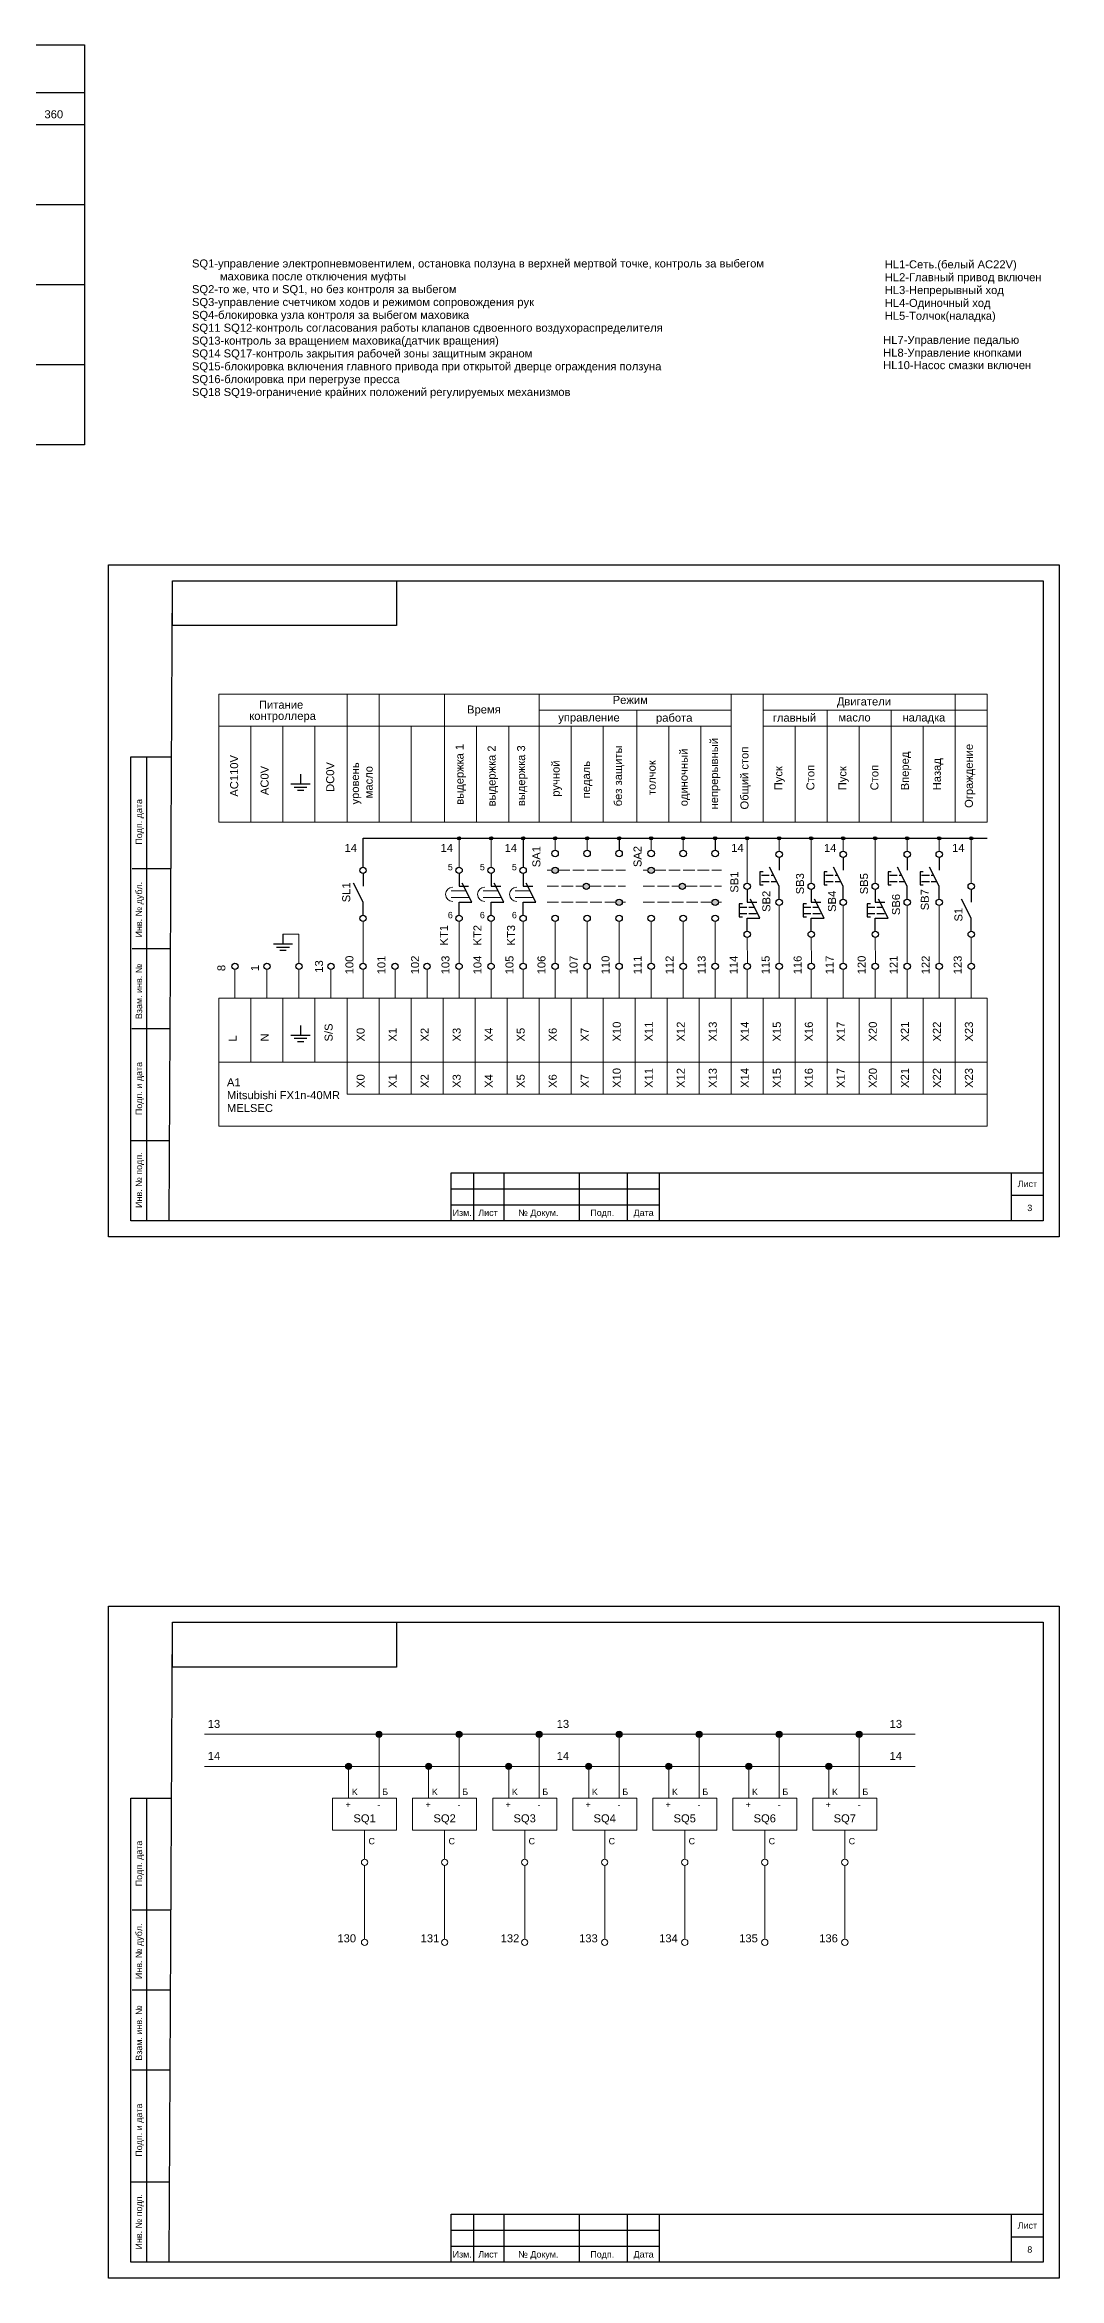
# Model space of a CAD drawing. Header units: millimetres. Extents: x 1674 to 4134, y 3039 to 4124.
# Drawn here: x 2306 to 2623, y 3290 to 3988 of the extents above; entities that cross this region are included whole.
import ezdxf

# ---------------------------------------------------------------- set-up
doc = ezdxf.new("R2010")
doc.units = ezdxf.units.MM
doc.linetypes.add('ACAD_ISO02W100', pattern=[15, 12, -3])
doc.layers.add('Аппаратура', color=7, linetype='Continuous', lineweight=20)
doc.layers.add('Рамки', color=7, linetype='Continuous', lineweight=25)
doc.styles.get("Standard").update_dxf_attribs({"font": 'arial.ttf'})
pattern_1 = [(90, (30, 0), (6, -4e-16), [10, -2]), (90, (32, -2), (6, -4e-16), [6, -1.5, 3, -1.5]), (90, (34, -5), (6, -4e-16), [10, -2])]

msp = doc.modelspace()

# ---------------------------------------------------------------- hatches: boundary and pattern name
h = msp.add_hatch(color=256)
h.dxf.hatch_style = 1
h.paths.add_polyline_path([(2435.5, 3740, 1), (2434.5, 3740, 1)])
h = msp.add_hatch(color=256)
h.dxf.hatch_style = 1
h.paths.add_polyline_path([(2445.5, 3740, 1), (2444.5, 3740, 1)])
h = msp.add_hatch(color=256)
h.dxf.hatch_style = 1
h.paths.add_polyline_path([(2455.5, 3740, 1), (2454.5, 3740, 1)])
h = msp.add_hatch(color=256)
h.dxf.hatch_style = 1
h.paths.add_polyline_path([(2465.5, 3740, 1), (2464.5, 3740, 1)])
h = msp.add_hatch(color=256)
h.dxf.hatch_style = 1
h.paths.add_polyline_path([(2475.5, 3740, 1), (2474.5, 3740, 1)])
h = msp.add_hatch(color=256)
h.dxf.hatch_style = 1
h.paths.add_polyline_path([(2485.5, 3740, 1), (2484.5, 3740, 1)])
h = msp.add_hatch(color=256)
h.dxf.hatch_style = 1
h.paths.add_polyline_path([(2495.5, 3740, 1), (2494.5, 3740, 1)])
h = msp.add_hatch(color=256)
h.dxf.hatch_style = 1
h.paths.add_polyline_path([(2505.5, 3740, 1), (2504.5, 3740, 1)])
h = msp.add_hatch(color=256)
h.dxf.hatch_style = 1
h.paths.add_polyline_path([(2515.5, 3740, 1), (2514.5, 3740, 1)])
h = msp.add_hatch(color=256)
h.dxf.hatch_style = 1
h.paths.add_polyline_path([(2525.5, 3740, 1), (2524.5, 3740, 1)])
h = msp.add_hatch(color=256)
h.dxf.hatch_style = 1
h.paths.add_polyline_path([(2535.5, 3740, 1), (2534.5, 3740, 1)])
h = msp.add_hatch(color=256)
h.dxf.hatch_style = 1
h.paths.add_polyline_path([(2545.5, 3740, 1), (2544.5, 3740, 1)])
h = msp.add_hatch(color=256)
h.dxf.hatch_style = 1
h.paths.add_polyline_path([(2555.5, 3740, 1), (2554.5, 3740, 1)])
h = msp.add_hatch(color=256)
h.dxf.hatch_style = 1
h.paths.add_polyline_path([(2565.5, 3740, 1), (2564.5, 3740, 1)])
h = msp.add_hatch(color=256)
h.dxf.hatch_style = 1
h.paths.add_polyline_path([(2575.5, 3740, 1), (2574.5, 3740, 1)])
h = msp.add_hatch(color=256)
h.dxf.hatch_style = 1
h.paths.add_polyline_path([(2585.5, 3740, 1), (2584.5, 3740, 1)])
h = msp.add_hatch(color=256)
h.dxf.hatch_style = 1
h.paths.add_polyline_path([(2595.5, 3740, 1), (2594.5, 3740, 1)])
at = {"layer": 'Аппаратура'}
h = msp.add_hatch(dxfattribs=at)
h.set_pattern_fill('GOST_WOOD')
h.paths.add_polyline_path([(2464, 3730), (2466, 3730, 1)])
h.paths.add_polyline_path([(2466, 3730), (2464, 3730, 1)])
h.paths.add_polyline_path([(2475.75, 3725), (2473.75, 3725, 1)])
h.paths.add_polyline_path([(2473.75, 3725), (2475.75, 3725, 1)])
h = msp.add_hatch(dxfattribs=at)
h.set_pattern_fill('GOST_WOOD')
h.paths.add_polyline_path([(2466, 3730), (2464, 3730, 1)])
h.paths.add_polyline_path([(2464, 3730), (2466, 3730, 1)])
h.paths.add_polyline_path([(2473.75, 3725), (2475.75, 3725, 1)])
h = msp.add_hatch(dxfattribs=at)
h.set_pattern_fill('GOST_WOOD')
h.paths.add_polyline_path([(2466, 3730, 1), (2464, 3730, 1)])
h.paths.add_polyline_path([(2475.75, 3725, 1), (2473.75, 3725, 1)])
h = msp.add_hatch(color=256, dxfattribs=at)
h.dxf.hatch_style = 1
h.set_gradient(color1=(255, 255, 255), tint=1)
h.paths.add_polyline_path([(2466, 3730, 1), (2464, 3730, 1)])
h.paths.add_polyline_path([(2473.75, 3725, 1), (2475.75, 3725, 1)])
h.paths.add_polyline_path([(2486, 3720, 1), (2484, 3720, 1)])
h = msp.add_hatch(dxfattribs=at)
h.set_pattern_fill('GOST_WOOD')
h.set_pattern_definition(pattern_1)
h.paths.add_polyline_path([(2496, 3730), (2494, 3730, 1)])
h.paths.add_polyline_path([(2494, 3730), (2496, 3730, 1)])
h.paths.add_polyline_path([(2503.75, 3725), (2505.75, 3725, 1)])
h = msp.add_hatch(dxfattribs=at)
h.set_pattern_fill('GOST_WOOD')
h.set_pattern_definition(pattern_1)
h.paths.add_polyline_path([(2494, 3730), (2496, 3730, 1)])
h.paths.add_polyline_path([(2496, 3730), (2494, 3730, 1)])
h.paths.add_polyline_path([(2505.75, 3725), (2503.75, 3725, 1)])
h.paths.add_polyline_path([(2503.75, 3725), (2505.75, 3725, 1)])
h = msp.add_hatch(dxfattribs=at)
h.set_pattern_fill('GOST_WOOD')
h.set_pattern_definition(pattern_1)
h.paths.add_polyline_path([(2496, 3730, 1), (2494, 3730, 1)])
h.paths.add_polyline_path([(2505.75, 3725, 1), (2503.75, 3725, 1)])
h = msp.add_hatch(color=256, dxfattribs=at)
h.dxf.hatch_style = 1
h.set_gradient(color1=(255, 255, 255), tint=1)
h.paths.add_polyline_path([(2496, 3730, 1), (2494, 3730, 1)])
h.paths.add_polyline_path([(2503.75, 3725, 1), (2505.75, 3725, 1)])
h.paths.add_polyline_path([(2516, 3720, 1), (2514, 3720, 1)])
h = msp.add_hatch(color=256, dxfattribs=at)
h.dxf.hatch_style = 1
h.paths.add_polyline_path([(2411, 3460, 1), (2409, 3460, 1)])
h = msp.add_hatch(color=256, dxfattribs=at)
h.dxf.hatch_style = 1
h.paths.add_polyline_path([(2436, 3460, 1), (2434, 3460, 1)])
h = msp.add_hatch(color=256, dxfattribs=at)
h.dxf.hatch_style = 1
h.paths.add_polyline_path([(2461, 3460, 1), (2459, 3460, 1)])
h = msp.add_hatch(color=256, dxfattribs=at)
h.dxf.hatch_style = 1
h.paths.add_polyline_path([(2486, 3460, 1), (2484, 3460, 1)])
h = msp.add_hatch(color=256, dxfattribs=at)
h.dxf.hatch_style = 1
h.paths.add_polyline_path([(2511, 3460, 1), (2509, 3460, 1)])
h = msp.add_hatch(color=256, dxfattribs=at)
h.dxf.hatch_style = 1
h.paths.add_polyline_path([(2536, 3460, 1), (2534, 3460, 1)])
h = msp.add_hatch(color=256, dxfattribs=at)
h.dxf.hatch_style = 1
h.paths.add_polyline_path([(2561, 3460, 1), (2559, 3460, 1)])
h = msp.add_hatch(color=256, dxfattribs=at)
h.dxf.hatch_style = 1
h.paths.add_polyline_path([(2401.5, 3450, 1), (2399.5, 3450, 1)])
h = msp.add_hatch(color=256, dxfattribs=at)
h.dxf.hatch_style = 1
h.paths.add_polyline_path([(2426.5, 3450, 1), (2424.5, 3450, 1)])
h = msp.add_hatch(color=256, dxfattribs=at)
h.dxf.hatch_style = 1
h.paths.add_polyline_path([(2451.5, 3450, 1), (2449.5, 3450, 1)])
h = msp.add_hatch(color=256, dxfattribs=at)
h.dxf.hatch_style = 1
h.paths.add_polyline_path([(2476.5, 3450, 1), (2474.5, 3450, 1)])
h = msp.add_hatch(color=256, dxfattribs=at)
h.dxf.hatch_style = 1
h.paths.add_polyline_path([(2501.5, 3450, 1), (2499.5, 3450, 1)])
h = msp.add_hatch(color=256, dxfattribs=at)
h.dxf.hatch_style = 1
h.paths.add_polyline_path([(2526.5, 3450, 1), (2524.5, 3450, 1)])
h = msp.add_hatch(color=256, dxfattribs=at)
h.dxf.hatch_style = 1
h.paths.add_polyline_path([(2551.5, 3450, 1), (2549.5, 3450, 1)])

# ---------------------------------------------------------------- linework, layer by layer
for p, q in [((2180.5, 3988), (2318, 3988)), ((2205.5, 3988), (2318, 3988)), ((2305.5, 3988), (2318, 3988)), ((2318, 3988), (2318, 3963)), ((2318, 3988), (2318, 3973)), ((2318, 3973), (2193.5, 3973)), ((2318, 3963), (2168.5, 3963)), ((2318, 3963), (2318, 3938)), ((2318, 3938), (2168.5, 3938)), ((2318, 3938), (2318, 3913)), ((2318, 3913), (2168.5, 3913)), ((2318, 3913), (2318, 3888)), ((2318, 3888), (2168.5, 3888)), ((2318, 3888), (2318, 3863)), ((2318, 3863), (2180.5, 3863)), ((2318, 3863), (2305.5, 3863)), ((2382.5, 3757), (2388.5, 3757)), ((2383.5, 3756), (2387.5, 3756)), ((2385.5, 3760), (2385.5, 3757)), ((2384.5, 3755), (2386.5, 3755)), ((2405, 3731), (2405, 3740)), ((2405, 3740), (2600, 3740)), ((2455, 3740), (2455, 3731)), ((2485, 3740), (2485, 3736.25)), ((2515, 3740), (2515, 3736.25)), ((2405, 3729), (2405, 3725)), ((2435, 3729), (2435, 3725)), ((2445, 3729), (2445, 3725)), ((2455, 3729), (2455, 3725)), ((2530, 3729.5), (2529, 3729.5)), ((2529, 3729.5), (2529, 3725.5)), ((2535, 3725), (2532, 3731)), ((2535, 3734), (2535, 3730)), ((2550, 3729.5), (2549, 3729.5)), ((2549, 3729.5), (2549, 3725.5)), ((2555, 3725), (2552, 3731)), ((2555, 3734), (2555, 3730)), ((2570, 3729.5), (2569, 3729.5)), ((2569, 3729.5), (2569, 3725.5)), ((2575, 3725), (2572, 3731)), ((2575, 3734), (2575, 3730)), ((2580, 3729.5), (2579, 3729.5)), ((2579, 3729.5), (2579, 3725.5)), ((2585, 3725), (2582, 3731)), ((2585, 3734), (2585, 3730)), ((2405, 3720), (2402, 3726)), ((2435, 3725), (2438, 3725)), ((2439, 3720), (2436, 3726)), ((2445, 3725), (2448, 3725)), ((2449, 3720), (2446, 3726)), ((2455, 3725), (2458, 3725)), ((2459, 3720), (2456, 3726)), ((2525, 3724), (2525, 3720)), ((2529, 3715), (2526, 3721)), ((2529, 3725.5), (2530, 3725.5)), ((2535, 3721), (2535, 3725)), ((2545, 3724), (2545, 3720)), ((2549, 3715), (2546, 3721)), ((2549, 3725.5), (2550, 3725.5)), ((2555, 3721), (2555, 3725)), ((2565, 3724), (2565, 3720)), ((2569, 3715), (2566, 3721)), ((2569, 3725.5), (2570, 3725.5)), ((2575, 3721), (2575, 3725)), ((2579, 3725.5), (2580, 3725.5)), ((2585, 3721), (2585, 3725)), ((2594.98, 3715), (2591.98, 3721)), ((2594.98, 3724), (2594.98, 3720)), ((2405, 3716), (2405, 3720)), ((2435, 3716), (2435, 3720)), ((2435, 3720), (2439, 3720)), ((2445, 3716), (2445, 3720)), ((2445, 3720), (2449, 3720)), ((2455, 3716), (2455, 3720)), ((2455, 3720), (2459, 3720)), ((2523.5, 3719.5), (2522.5, 3719.5)), ((2522.5, 3719.5), (2522.5, 3715.5)), ((2522.5, 3715.5), (2523.5, 3715.5)), ((2525, 3720), (2528, 3720)), ((2525, 3711), (2525, 3715)), ((2525, 3715), (2529, 3715)), ((2543.5, 3719.5), (2542.5, 3719.5)), ((2542.5, 3719.5), (2542.5, 3715.5)), ((2542.5, 3715.5), (2543.5, 3715.5)), ((2545, 3720), (2548, 3720)), ((2545, 3711), (2545, 3715)), ((2545, 3715), (2549, 3715)), ((2563.5, 3719.5), (2562.5, 3719.5)), ((2562.5, 3719.5), (2562.5, 3715.5)), ((2562.5, 3715.5), (2563.5, 3715.5)), ((2565, 3720), (2568, 3720)), ((2565, 3711), (2565, 3715)), ((2565, 3715), (2569, 3715)), ((2594.98, 3711), (2594.98, 3715)), ((2377, 3707), (2383, 3707)), ((2380, 3710), (2380, 3707)), ((2378, 3706), (2382, 3706)), ((2379, 3705), (2381, 3705)), ((2382.5, 3678.5), (2388.5, 3678.5)), ((2385.5, 3681.5), (2385.5, 3678.5)), ((2383.5, 3677.5), (2387.5, 3677.5)), ((2384.5, 3676.5), (2386.5, 3676.5))]:
    msp.add_line(p, q)
at = {"linetype": 'ACAD_ISO02W100', "ltscale": 0.2}
for p, q in [((2529.5, 3728.5), (2533.25, 3728.5)), ((2549.5, 3728.5), (2553.25, 3728.5)), ((2569.5, 3728.5), (2573.25, 3728.5)), ((2579.5, 3728.5), (2583.25, 3728.5)), ((2529.5, 3726.5), (2534.25, 3726.5)), ((2549.5, 3726.5), (2554.25, 3726.5)), ((2569.5, 3726.5), (2574.25, 3726.5)), ((2579.5, 3726.5), (2584.25, 3726.5)), ((2522.5, 3718.5), (2527.25, 3718.5)), ((2522.5, 3716.5), (2528.25, 3716.5)), ((2542.5, 3718.5), (2547.25, 3718.5)), ((2542.5, 3716.5), (2548.25, 3716.5)), ((2562.5, 3718.5), (2567.25, 3718.5)), ((2562.5, 3716.5), (2568.25, 3716.5))]:
    msp.add_line(p, q, dxfattribs=at)
for centre, radius in [((2435, 3740), 0.5), ((2445, 3740), 0.5), ((2455, 3740), 0.5), ((2465, 3735.25), 1), ((2465, 3740), 0.5), ((2475, 3735.25), 1), ((2475, 3740), 0.5), ((2485, 3735.25), 1), ((2485, 3740), 0.5), ((2495, 3735.25), 1), ((2495, 3740), 0.5), ((2505, 3735.25), 1), ((2505, 3740), 0.5), ((2515, 3735.25), 1), ((2515, 3740), 0.5), ((2525, 3740), 0.5), ((2535, 3735), 1), ((2535, 3740), 0.5), ((2545, 3740), 0.5), ((2555, 3735), 1), ((2555, 3740), 0.5), ((2565, 3740), 0.5), ((2575, 3735), 1), ((2575, 3740), 0.5), ((2585, 3735), 1), ((2585, 3740), 0.5), ((2595, 3740), 0.5), ((2405, 3730), 1), ((2435, 3730), 1), ((2445, 3730), 1), ((2455, 3730), 1), ((2465, 3730), 1), ((2495, 3730), 1), ((2474.75, 3725), 1), ((2485, 3720), 1), ((2504.75, 3725), 1), ((2515, 3720), 1), ((2525, 3725), 1), ((2535, 3720), 1), ((2545, 3725), 1), ((2555, 3720), 1), ((2565, 3725), 1), ((2575, 3720), 1), ((2585, 3720), 1), ((2594.98, 3725), 1), ((2405, 3715), 1), ((2435, 3715), 1), ((2445, 3715), 1), ((2455, 3715), 1), ((2465, 3715), 1), ((2475, 3715), 1), ((2485, 3715), 1), ((2495, 3715), 1), ((2505, 3715), 1), ((2515, 3715), 1), ((2525.02, 3710), 1), ((2545.02, 3710), 1), ((2565.02, 3710), 1), ((2595, 3710), 1), ((2365, 3700), 1), ((2375, 3700), 1), ((2385, 3700), 1), ((2395, 3700), 1), ((2405, 3700), 1), ((2415, 3700), 1), ((2425, 3700), 1), ((2435, 3700), 1), ((2445, 3700), 1), ((2455, 3700), 1), ((2465, 3700), 1), ((2475, 3700), 1), ((2485, 3700), 1), ((2495, 3700), 1), ((2505, 3700), 1), ((2515, 3700), 1), ((2525, 3700), 1), ((2535, 3700), 1), ((2545, 3700), 1), ((2555, 3700), 1), ((2565, 3700), 1), ((2575, 3700), 1), ((2585, 3700), 1), ((2595, 3700), 1)]:
    msp.add_circle(centre, radius)
at = {"layer": 'Аппаратура'}
for p, q in [((2460, 3785), (2360, 3785)), ((2360, 3745), (2360, 3785)), ((2400, 3785), (2400, 3775)), ((2410, 3745), (2410, 3785)), ((2430.5, 3785), (2430.5, 3775)), ((2460, 3785), (2460, 3775)), ((2600, 3785), (2460, 3785)), ((2460, 3775), (2460, 3785)), ((2520, 3775), (2520, 3785)), ((2530, 3775), (2530, 3785)), ((2590, 3745), (2590, 3785)), ((2600, 3745), (2600, 3785)), ((2460, 3780), (2520, 3780)), ((2490.5, 3780), (2490.5, 3775)), ((2530, 3780), (2600, 3780)), ((2550, 3745), (2550, 3780)), ((2570, 3745), (2570, 3780)), ((2360, 3775), (2460, 3775)), ((2370, 3745), (2370, 3775)), ((2380, 3745), (2380, 3775)), ((2390, 3745), (2390, 3775)), ((2400, 3775), (2400, 3745)), ((2400, 3745), (2400, 3775)), ((2420, 3745), (2420, 3775)), ((2430.5, 3745), (2430.5, 3775)), ((2440.5, 3745), (2440.5, 3775)), ((2450.5, 3745), (2450.5, 3775)), ((2460, 3775), (2520, 3775)), ((2460, 3775), (2460, 3745)), ((2460, 3745), (2460, 3775)), ((2470, 3745), (2470, 3775)), ((2480, 3745), (2480, 3775)), ((2490.5, 3745), (2490.5, 3775)), ((2500.5, 3745), (2500.5, 3775)), ((2510.5, 3745), (2510.5, 3775)), ((2520, 3745), (2520, 3775)), ((2520, 3745), (2520, 3775)), ((2530, 3745), (2530, 3775)), ((2530, 3775), (2600, 3775)), ((2540, 3745), (2540, 3775)), ((2560, 3745), (2560, 3775)), ((2580, 3745), (2580, 3775)), ((2360, 3745), (2460, 3745)), ((2460, 3745), (2600, 3745)), ((2435, 3731), (2435, 3739.5)), ((2445, 3731), (2445, 3739.5)), ((2465, 3736.25), (2465, 3740)), ((2475, 3736.25), (2475, 3740)), ((2495, 3736.25), (2495, 3740)), ((2505, 3736.25), (2505, 3740)), ((2525, 3726), (2525, 3740)), ((2535, 3736), (2535, 3740)), ((2545, 3726), (2545, 3740)), ((2555, 3736), (2555, 3740)), ((2565, 3726), (2565, 3740)), ((2575, 3736), (2575, 3740)), ((2585, 3736), (2585, 3740)), ((2595, 3726), (2595, 3740)), ((2437.2, 3723.6), (2432.5, 3723.6)), ((2438.25, 3721.5), (2432.5, 3721.5)), ((2447.2, 3723.6), (2442.5, 3723.6)), ((2448.25, 3721.5), (2442.5, 3721.5)), ((2457.2, 3723.6), (2452.5, 3723.6)), ((2458.25, 3721.5), (2452.5, 3721.5)), ((2405, 3714), (2405, 3701)), ((2435, 3714), (2435, 3701)), ((2445, 3714), (2445, 3701)), ((2455, 3714), (2455, 3701)), ((2465, 3714), (2465, 3701)), ((2475, 3714), (2475, 3701)), ((2485, 3714), (2485, 3701)), ((2495, 3714), (2495, 3701)), ((2505, 3714), (2505, 3701)), ((2515, 3714), (2515, 3701)), ((2535, 3719), (2535, 3701)), ((2555, 3719), (2555, 3701)), ((2575, 3719), (2575, 3701)), ((2585, 3719), (2585, 3701)), ((2385, 3710), (2380, 3710)), ((2385, 3701), (2385, 3710)), ((2525.02, 3709), (2525.05, 3700.89)), ((2545, 3709), (2545.05, 3700.89)), ((2565.02, 3709), (2565.05, 3700.89)), ((2595, 3701), (2595, 3709)), ((2365, 3690), (2365, 3699)), ((2375, 3690), (2375, 3699)), ((2385, 3690), (2385, 3699)), ((2395, 3690), (2395, 3699)), ((2405, 3690), (2405, 3699)), ((2415, 3690), (2415, 3699)), ((2425, 3690), (2425, 3699)), ((2435, 3690), (2435, 3699)), ((2445, 3690), (2445, 3699)), ((2455, 3690), (2455, 3699)), ((2465, 3690), (2465, 3699)), ((2475, 3690), (2475, 3699)), ((2485, 3690), (2485, 3699)), ((2495, 3690), (2495, 3699)), ((2505, 3690), (2505, 3699)), ((2515, 3690), (2515, 3699)), ((2525, 3690), (2525, 3699)), ((2535, 3690), (2535, 3699)), ((2545, 3690), (2545, 3699)), ((2555, 3690), (2555, 3699)), ((2565, 3690), (2565, 3699)), ((2575, 3690), (2575, 3699)), ((2585, 3690), (2585, 3699)), ((2595, 3690), (2595, 3699)), ((2355.5, 3460), (2577.5, 3460)), ((2410, 3440), (2410, 3459)), ((2435, 3440), (2435, 3459)), ((2460, 3440), (2460, 3459)), ((2485, 3440), (2485, 3459)), ((2510, 3440), (2510, 3459)), ((2535, 3440), (2535, 3459)), ((2560, 3440), (2560, 3459)), ((2355.5, 3449.91), (2577.5, 3449.91)), ((2400.5, 3440), (2400.5, 3450)), ((2425.5, 3440), (2425.5, 3450)), ((2450.5, 3440), (2450.5, 3450)), ((2475.5, 3440), (2475.5, 3450)), ((2500.5, 3440), (2500.5, 3450)), ((2525.5, 3440), (2525.5, 3450)), ((2550.5, 3440), (2550.5, 3450)), ((2405.5, 3430), (2405.5, 3421)), ((2430.5, 3430), (2430.5, 3421)), ((2455.5, 3430), (2455.5, 3421)), ((2480.5, 3430), (2480.5, 3421)), ((2505.5, 3430), (2505.5, 3421)), ((2530.5, 3430), (2530.5, 3421)), ((2555.5, 3430), (2555.5, 3421)), ((2405.5, 3419), (2405.5, 3396)), ((2430.5, 3419), (2430.5, 3396)), ((2455.5, 3419), (2455.5, 3396)), ((2480.5, 3419), (2480.5, 3396)), ((2505.5, 3419), (2505.5, 3396)), ((2530.5, 3419), (2530.5, 3396)), ((2555.5, 3419), (2555.5, 3396))]:
    msp.add_line(p, q, dxfattribs=at)
at = {"layer": 'Аппаратура', "linetype": 'ACAD_ISO02W100', "ltscale": 0.3}
for p, q in [((2462.5, 3730), (2464, 3730)), ((2466, 3730), (2487, 3730)), ((2492.5, 3730), (2494, 3730)), ((2496, 3730), (2517, 3730)), ((2462.5, 3725), (2473.75, 3725)), ((2475.75, 3725), (2487, 3725)), ((2492.5, 3725), (2503.75, 3725)), ((2505.75, 3725), (2517, 3725)), ((2462.5, 3720), (2484, 3720)), ((2486, 3720), (2487, 3720)), ((2492.5, 3720), (2514, 3720)), ((2516, 3720), (2517, 3720))]:
    msp.add_line(p, q, dxfattribs=at)
at = {"layer": 'Аппаратура'}
for points in [[(2360, 3670), (2370, 3670), (2370, 3690), (2360, 3690)], [(2370, 3670), (2380, 3670), (2380, 3690), (2370, 3690)], [(2380, 3670), (2390, 3670), (2390, 3690), (2380, 3690)], [(2390, 3670), (2400, 3670), (2400, 3690), (2390, 3690)], [(2400, 3670), (2410, 3670), (2410, 3690), (2400, 3690)], [(2410, 3670), (2420, 3670), (2420, 3690), (2410, 3690)], [(2420, 3670), (2430, 3670), (2430, 3690), (2420, 3690)], [(2430, 3670), (2440, 3670), (2440, 3690), (2430, 3690)], [(2440, 3670), (2450, 3670), (2450, 3690), (2440, 3690)], [(2450, 3670), (2460, 3670), (2460, 3690), (2450, 3690)], [(2460, 3670), (2470, 3670), (2470, 3690), (2460, 3690)], [(2470, 3670), (2480, 3670), (2480, 3690), (2470, 3690)], [(2480, 3670), (2490, 3670), (2490, 3690), (2480, 3690)], [(2490, 3670), (2500, 3670), (2500, 3690), (2490, 3690)], [(2500, 3670), (2510, 3670), (2510, 3690), (2500, 3690)], [(2510, 3670), (2520, 3670), (2520, 3690), (2510, 3690)], [(2520, 3670), (2530, 3670), (2530, 3690), (2520, 3690)], [(2530, 3670), (2540, 3670), (2540, 3690), (2530, 3690)], [(2540, 3670), (2550, 3670), (2550, 3690), (2540, 3690)], [(2550, 3670), (2560, 3670), (2560, 3690), (2550, 3690)], [(2560, 3670), (2570, 3670), (2570, 3690), (2560, 3690)], [(2570, 3670), (2580, 3670), (2580, 3690), (2570, 3690)], [(2580, 3670), (2590, 3670), (2590, 3690), (2580, 3690)], [(2590, 3670), (2600, 3670), (2600, 3690), (2590, 3690)], [(2360, 3670), (2600, 3670), (2600, 3650), (2360, 3650)], [(2400, 3660), (2410, 3660), (2410, 3670), (2400, 3670)], [(2410, 3660), (2420, 3660), (2420, 3670), (2410, 3670)], [(2420, 3660), (2430, 3660), (2430, 3670), (2420, 3670)], [(2430, 3660), (2440, 3660), (2440, 3670), (2430, 3670)], [(2440, 3660), (2450, 3660), (2450, 3670), (2440, 3670)], [(2450, 3660), (2460, 3660), (2460, 3670), (2450, 3670)], [(2460, 3660), (2470, 3660), (2470, 3670), (2460, 3670)], [(2470, 3660), (2480, 3660), (2480, 3670), (2470, 3670)], [(2480, 3660), (2490, 3660), (2490, 3670), (2480, 3670)], [(2490, 3660), (2500, 3660), (2500, 3670), (2490, 3670)], [(2500, 3660), (2510, 3660), (2510, 3670), (2500, 3670)], [(2510, 3660), (2520, 3660), (2520, 3670), (2510, 3670)], [(2520, 3660), (2530, 3660), (2530, 3670), (2520, 3670)], [(2530, 3660), (2540, 3660), (2540, 3670), (2530, 3670)], [(2540, 3660), (2550, 3660), (2550, 3670), (2540, 3670)], [(2550, 3660), (2560, 3660), (2560, 3670), (2550, 3670)], [(2560, 3660), (2570, 3660), (2570, 3670), (2560, 3670)], [(2570, 3660), (2580, 3660), (2580, 3670), (2570, 3670)], [(2580, 3660), (2590, 3660), (2590, 3670), (2580, 3670)], [(2590, 3660), (2600, 3660), (2600, 3670), (2590, 3670)], [(2395.5, 3440), (2415.5, 3440), (2415.5, 3430), (2395.5, 3430)], [(2420.5, 3440), (2440.5, 3440), (2440.5, 3430), (2420.5, 3430)], [(2445.5, 3440), (2465.5, 3440), (2465.5, 3430), (2445.5, 3430)], [(2470.5, 3440), (2490.5, 3440), (2490.5, 3430), (2470.5, 3430)], [(2495.5, 3440), (2515.5, 3440), (2515.5, 3430), (2495.5, 3430)], [(2520.5, 3440), (2540.5, 3440), (2540.5, 3430), (2520.5, 3430)], [(2545.5, 3440), (2565.5, 3440), (2565.5, 3430), (2545.5, 3430)]]:
    msp.add_lwpolyline(points, close=True, dxfattribs=at)
for centre in [(2410, 3460), (2435, 3460), (2460, 3460), (2485, 3460), (2510, 3460), (2535, 3460), (2560, 3460), (2400.5, 3450), (2425.5, 3450), (2450.5, 3450), (2475.5, 3450), (2500.5, 3450), (2525.5, 3450), (2550.5, 3450), (2405.5, 3420), (2430.5, 3420), (2455.5, 3420), (2480.5, 3420), (2505.5, 3420), (2530.5, 3420), (2555.5, 3420), (2405.5, 3395), (2430.5, 3395), (2455.5, 3395), (2480.5, 3395), (2505.5, 3395), (2530.5, 3395), (2555.5, 3395)]:
    msp.add_circle(centre, 1, dxfattribs=at)
for centre in [(2433.02, 3722.5), (2443.02, 3722.5), (2453.02, 3722.5)]:
    msp.add_arc(centre, 2.23, 90, 270, dxfattribs=at)
at = {"layer": 'Рамки'}
for p, q in [((2344.5, 3620.5), (2345.5, 3820.5)), ((2345.5, 3820.5), (2617.5, 3820.5)), ((2617.5, 3820.5), (2617.5, 3620.5)), ((2332.5, 3765.5), (2345.22, 3765.5)), ((2332.5, 3620.5), (2332.5, 3765.5)), ((2337.5, 3620.5), (2337.5, 3765.5)), ((2344.92, 3730.5), (2332.92, 3730.5)), ((2344.92, 3705.5), (2332.92, 3705.5)), ((2344.8, 3680.5), (2332.8, 3680.5)), ((2344.62, 3645.5), (2332.62, 3645.5)), ((2344.62, 3645.5), (2332.62, 3645.5)), ((2344.62, 3645.5), (2332.62, 3645.5)), ((2432.5, 3630.5), (2497.5, 3630.5)), ((2439.5, 3635.5), (2439.5, 3620.5)), ((2449, 3635.5), (2449, 3620.5)), ((2472.5, 3635.5), (2472.5, 3620.5)), ((2487.5, 3635.5), (2487.5, 3620.5)), ((2607.5, 3635.5), (2607.5, 3620.5)), ((2432.5, 3625.5), (2497.5, 3625.5)), ((2607.5, 3628.5), (2617.5, 3628.5)), ((2344.5, 3620.5), (2332.5, 3620.5)), ((2617.5, 3620.5), (2344.5, 3620.5)), ((2344.5, 3295), (2345.5, 3495)), ((2345.5, 3495), (2617.5, 3495)), ((2617.5, 3495), (2617.5, 3295)), ((2332.5, 3440), (2345.22, 3440)), ((2332.5, 3295), (2332.5, 3440)), ((2337.5, 3295), (2337.5, 3440)), ((2344.92, 3405), (2332.92, 3405)), ((2344.92, 3380), (2332.92, 3380)), ((2344.8, 3355), (2332.8, 3355)), ((2344.62, 3320), (2332.62, 3320)), ((2344.62, 3320), (2332.62, 3320)), ((2344.62, 3320), (2332.62, 3320)), ((2439.5, 3310), (2439.5, 3295)), ((2449, 3310), (2449, 3295)), ((2472.5, 3310), (2472.5, 3295)), ((2487.5, 3310), (2487.5, 3295)), ((2607.5, 3310), (2607.5, 3295)), ((2432.5, 3305), (2497.5, 3305)), ((2607.5, 3303), (2617.5, 3303)), ((2344.5, 3295), (2332.5, 3295)), ((2617.5, 3295), (2344.5, 3295)), ((2432.5, 3300), (2497.5, 3300))]:
    msp.add_line(p, q, dxfattribs=at)
for points in [[(2325.5, 3825.5), (2622.5, 3825.5), (2622.5, 3615.5), (2325.5, 3615.5)], [(2345.5, 3820.5), (2415.5, 3820.5), (2415.5, 3806.5), (2345.5, 3806.5)], [(2432.5, 3620.5), (2432.5, 3635.5), (2617.5, 3635.5), (2617.5, 3620.5)], [(2432.5, 3635.5), (2497.5, 3635.5), (2497.5, 3620.5), (2432.5, 3620.5)], [(2325.5, 3500), (2622.5, 3500), (2622.5, 3290), (2325.5, 3290)], [(2345.5, 3495), (2415.5, 3495), (2415.5, 3481), (2345.5, 3481)], [(2432.5, 3295), (2432.5, 3310), (2617.5, 3310), (2617.5, 3295)], [(2432.5, 3310), (2497.5, 3310), (2497.5, 3295), (2432.5, 3295)]]:
    msp.add_lwpolyline(points, close=True, dxfattribs=at)

# ---------------------------------------------------------------- texts
for s, height, p in [('360', 2.5, (2305.5, 3965)), ('SQ1-управление электропневмовентилем, остановка ползуна в верхней мертвой точке, контроль за выбегом', 2.5, (2351.57, 3918.38)), ('         маховика после отключения муфты', 2.5, (2351.57, 3914.36)), ('HL1-Сеть.(белый AC22V)', 2.5, (2567.98, 3918.1)), ('HL2-Главный привод включен', 2.5, (2567.98, 3914.08)), ('SQ2-то же, что и SQ1, но без контроля за выбегом', 2.5, (2351.57, 3910.35)), ('SQ3-управление счетчиком ходов и режимом сопровождения рук', 2.5, (2351.57, 3906.33)), ('HL3-Непрерывный ход', 2.5, (2567.98, 3910.07)), ('SQ4-блокировка узла контроля за выбегом маховика', 2.5, (2351.57, 3902.31)), ('HL4-Одиночный ход', 2.5, (2567.98, 3906.05)), ('HL5-Толчок(наладка)', 2.5, (2567.98, 3902.04)), ('SQ11 SQ12-контроль согласования работы клапанов сдвоенного воздухораспределителя', 2.5, (2351.57, 3898.3)), ('SQ13-контроль за вращением маховика(датчик вращения)', 2.5, (2351.57, 3894.28)), ('HL7-Управление педалью', 2.5, (2567.48, 3894.5)), ('SQ14 SQ17-контроль закрытия рабочей зоны защитным экраном', 2.5, (2351.57, 3890.27)), ('SQ15-блокировка включения главного привода при открытой дверце ограждения ползуна', 2.5, (2351.57, 3886.25)), ('HL8-Управление кнопками', 2.5, (2567.48, 3890.49)), ('HL10-Насос смазки включен', 2.5, (2567.48, 3886.6)), ('SQ16-блокировка при перегрузе пресса', 2.5, (2351.57, 3882.23)), ('SQ18 SQ19-ограничение крайних положений регулируемых механизмов', 2.5, (2351.57, 3878.22)), ('Режим', 2.5, (2483, 3782)), ('Двигатели', 2.5, (2553, 3781.5)), ('контроллера', 2.5, (2369.5, 3777)), ('Питание', 2.5, (2372.5, 3780.5)), ('Время', 2.5, (2437.5, 3779)), ('управление', 2.5, (2466, 3776.5)), ('работа', 2.5, (2496.53, 3776.44)), ('главный', 2.5, (2533.03, 3776.44)), ('масло', 2.5, (2553.5, 3776.5)), ('наладка', 2.5, (2573.5, 3776.5)), ('14', 2.5, (2399.25, 3735.75)), ('14', 2.5, (2429.25, 3735.75)), ('14', 2.5, (2449.25, 3735.75)), ('14', 2.5, (2520, 3735.75)), ('14', 2.5, (2549, 3735.75)), ('14', 2.5, (2589, 3735.75)), ('5', 2, (2431.5, 3730)), ('5', 2, (2441.5, 3730)), ('5', 2, (2451.5, 3730)), ('6', 2, (2431.5, 3715)), ('6', 2, (2441.5, 3715)), ('6', 2, (2451.5, 3715)), ('A1', 2.5, (2362.5, 3662.5)), ('Mitsubishi FX1n-40MR', 2.5, (2362.5, 3658.48)), ('MELSEC', 2.5, (2362.5, 3654.47)), ('13', 2.5, (2356.5, 3462)), ('13', 2.5, (2465.5, 3462)), ('13', 2.5, (2569.5, 3462)), ('14', 2.5, (2356.5, 3452)), ('14', 2.5, (2465.5, 3452)), ('14', 2.5, (2569.5, 3452)), ('130', 2.5, (2397, 3395)), ('131', 2.5, (2423, 3395)), ('132', 2.5, (2448, 3395)), ('133', 2.5, (2472.5, 3395)), ('134', 2.5, (2497.5, 3395)), ('135', 2.5, (2522.5, 3395)), ('136', 2.5, (2547.5, 3395))]:
    msp.add_text(s, height=height).set_placement(p)
for s, p in [('выдержка 1', (2436.41, 3750.5)), ('непрерывный', (2515.91, 3749)), ('Ограждение', (2595.5, 3749.5)), ('AC110V', (2366, 3753)), ('AC0V', (2375.5, 3753.5)), ('DC0V', (2396, 3754.5)), ('уровень', (2403.75, 3750.56)), ('масло', (2408, 3752.5)), ('выдержка 2', (2446.41, 3750)), ('выдержка 3', (2455.64, 3750.04)), ('ручной', (2466.41, 3753)), ('педаль', (2475.91, 3752.5)), ('без защиты', (2485.91, 3750)), ('толчок', (2496.41, 3753.5)), ('одиночный', (2506.41, 3750)), ('Общий стоп', (2525.41, 3749)), ('Пуск', (2536, 3755)), ('Стоп', (2546, 3755)), ('Пуск', (2556, 3755)), ('Стоп', (2566, 3755)), ('Вперед', (2575.5, 3755)), ('Назад', (2585.5, 3755)), ('SA1', (2460.41, 3730.97)), ('SA2', (2492, 3731)), ('SB1', (2522.24, 3723)), ('SB3', (2542.74, 3722.5)), ('SB5', (2562.74, 3722.5)), ('SL1', (2401, 3720)), ('SB2', (2532.24, 3717)), ('SB4', (2552.74, 3717)), ('SB6', (2572.74, 3716)), ('SB7', (2581.74, 3717.5)), ('S1', (2592.24, 3714)), ('KT1', (2431.5, 3706.5)), ('KT2', (2442, 3706.5)), ('KT3', (2452.5, 3706.5)), ('8', (2362, 3698.5)), ('1', (2372.5, 3698.5)), ('13', (2392.5, 3698)), ('100', (2402, 3697.5)), ('101', (2412, 3697.5)), ('102', (2422.5, 3697.5)), ('103', (2432, 3697.5)), ('104', (2442, 3697.5)), ('105', (2452, 3697.5)), ('106', (2462, 3697.5)), ('107', (2472, 3697.5)), ('110', (2482, 3697.5)), ('111', (2492, 3697.5)), ('112', (2502, 3697.5)), ('113', (2512, 3697.5)), ('114', (2522, 3697.5)), ('115', (2532, 3697.5)), ('116', (2542, 3697.5)), ('117', (2552, 3697.5)), ('120', (2562, 3697.5)), ('121', (2572, 3697.5)), ('122', (2582, 3697.5)), ('123', (2592, 3697.5)), ('N', (2375.5, 3676.5)), ('S/S', (2395.5, 3676.5)), ('X0', (2405.5, 3676.5)), ('X1', (2415.5, 3676.5)), ('X2', (2425.5, 3676.5)), ('X3', (2435.5, 3676.5)), ('X4', (2445.5, 3676.5)), ('X5', (2455.5, 3676.5)), ('X6', (2465.5, 3676.5)), ('X7', (2475.5, 3676.5)), ('X10', (2485.5, 3676.5)), ('X11', (2495.5, 3676.5)), ('X12', (2505.5, 3676.5)), ('X13', (2515.5, 3676.5)), ('X14', (2525.5, 3676.5)), ('X15', (2535.5, 3676.5)), ('X16', (2545.5, 3676.5)), ('X17', (2555.5, 3676.5)), ('X20', (2565.5, 3676.5)), ('X21', (2575.5, 3676.5)), ('X22', (2585.5, 3676.5)), ('X23', (2595.5, 3676.5)), ('L', (2365.5, 3676.5)), ('X0', (2405.5, 3662)), ('X1', (2415.5, 3662)), ('X2', (2425.5, 3662)), ('X3', (2435.5, 3662)), ('X4', (2445.5, 3662)), ('X5', (2455.5, 3662)), ('X6', (2465.5, 3662)), ('X7', (2475.5, 3662)), ('X10', (2485.5, 3662)), ('X11', (2495.5, 3662)), ('X12', (2505.5, 3662)), ('X13', (2515.5, 3662)), ('X14', (2525.5, 3662)), ('X15', (2535.5, 3662)), ('X16', (2545.5, 3662)), ('X17', (2555.5, 3662)), ('X20', (2565.5, 3662)), ('X21', (2575.5, 3662)), ('X22', (2585.5, 3662)), ('X23', (2595.5, 3662))]:
    msp.add_text(s, height=2.5, rotation=90).set_placement(p)
at = {"layer": 'Аппаратура'}
for s, height, p in [('K', 2, (2401.5, 3441)), ('Б', 2, (2411, 3441)), ('K', 2, (2426.5, 3441)), ('Б', 2, (2436, 3441)), ('K', 2, (2451.5, 3441)), ('Б', 2, (2461, 3441)), ('K', 2, (2476.5, 3441)), ('Б', 2, (2486, 3441)), ('K', 2, (2501.5, 3441)), ('Б', 2, (2511, 3441)), ('K', 2, (2526.5, 3441)), ('Б', 2, (2536, 3441)), ('K', 2, (2551.5, 3441)), ('Б', 2, (2561, 3441)), ('+', 2, (2399.5, 3437)), ('SQ1', 2.5, (2402, 3432.5)), ('-', 2, (2409.5, 3437)), ('+', 2, (2424.5, 3437)), ('SQ2', 2.5, (2427, 3432.5)), ('-', 2, (2434.5, 3437)), ('+', 2, (2449.5, 3437)), ('SQ3', 2.5, (2452, 3432.5)), ('-', 2, (2459.5, 3437)), ('+', 2, (2474.5, 3437)), ('SQ4', 2.5, (2477, 3432.5)), ('-', 2, (2484.5, 3437)), ('+', 2, (2499.5, 3437)), ('SQ5', 2.5, (2502, 3432.5)), ('-', 2, (2509.5, 3437)), ('+', 2, (2524.5, 3437)), ('SQ6', 2.5, (2527, 3432.5)), ('-', 2, (2534.5, 3437)), ('+', 2, (2549.5, 3437)), ('SQ7', 2.5, (2552, 3432.5)), ('-', 2, (2559.5, 3437)), ('C', 2, (2406.71, 3425.62)), ('C', 2, (2431.71, 3425.62)), ('C', 2, (2456.71, 3425.62)), ('C', 2, (2481.71, 3425.62)), ('C', 2, (2506.71, 3425.62)), ('C', 2, (2531.71, 3425.62)), ('C', 2, (2556.71, 3425.62))]:
    msp.add_text(s, height=height, dxfattribs=at).set_placement(p)
at = {"layer": 'Рамки'}
for s, p in [('Подп. дата', (2336, 3738)), ('Инв. № дубл.', (2336, 3709)), ('Взам. инв. №', (2336, 3683.5)), ('Подп. и дата', (2336, 3653.5)), ('Инв. № подп.', (2336, 3624.5)), ('Подп. дата', (2336, 3412.5)), ('Инв. № дубл.', (2336, 3383.5)), ('Взам. инв. №', (2336, 3358)), ('Подп. и дата', (2336, 3328)), ('Инв. № подп.', (2336, 3299))]:
    msp.add_text(s, height=2, rotation=90, dxfattribs=at).set_placement(p)
for s, p in [('Лист', (2609.5, 3631)), ('Изм.', (2433, 3622)), ('Лист', (2441, 3622)), ('№ Докум.', (2453.5, 3622)), ('Подп.', (2476, 3622)), ('Дата', (2489.5, 3622)), ('3', (2612.5, 3623.5)), ('Лист', (2609.5, 3305.5)), ('Изм.', (2433, 3296.5)), ('Лист', (2441, 3296.5)), ('№ Докум.', (2453.5, 3296.5)), ('Подп.', (2476, 3296.5)), ('Дата', (2489.5, 3296.5)), ('8', (2612.5, 3298))]:
    msp.add_text(s, height=2, dxfattribs=at).set_placement(p)

doc.saveas('drawing.dxf')
